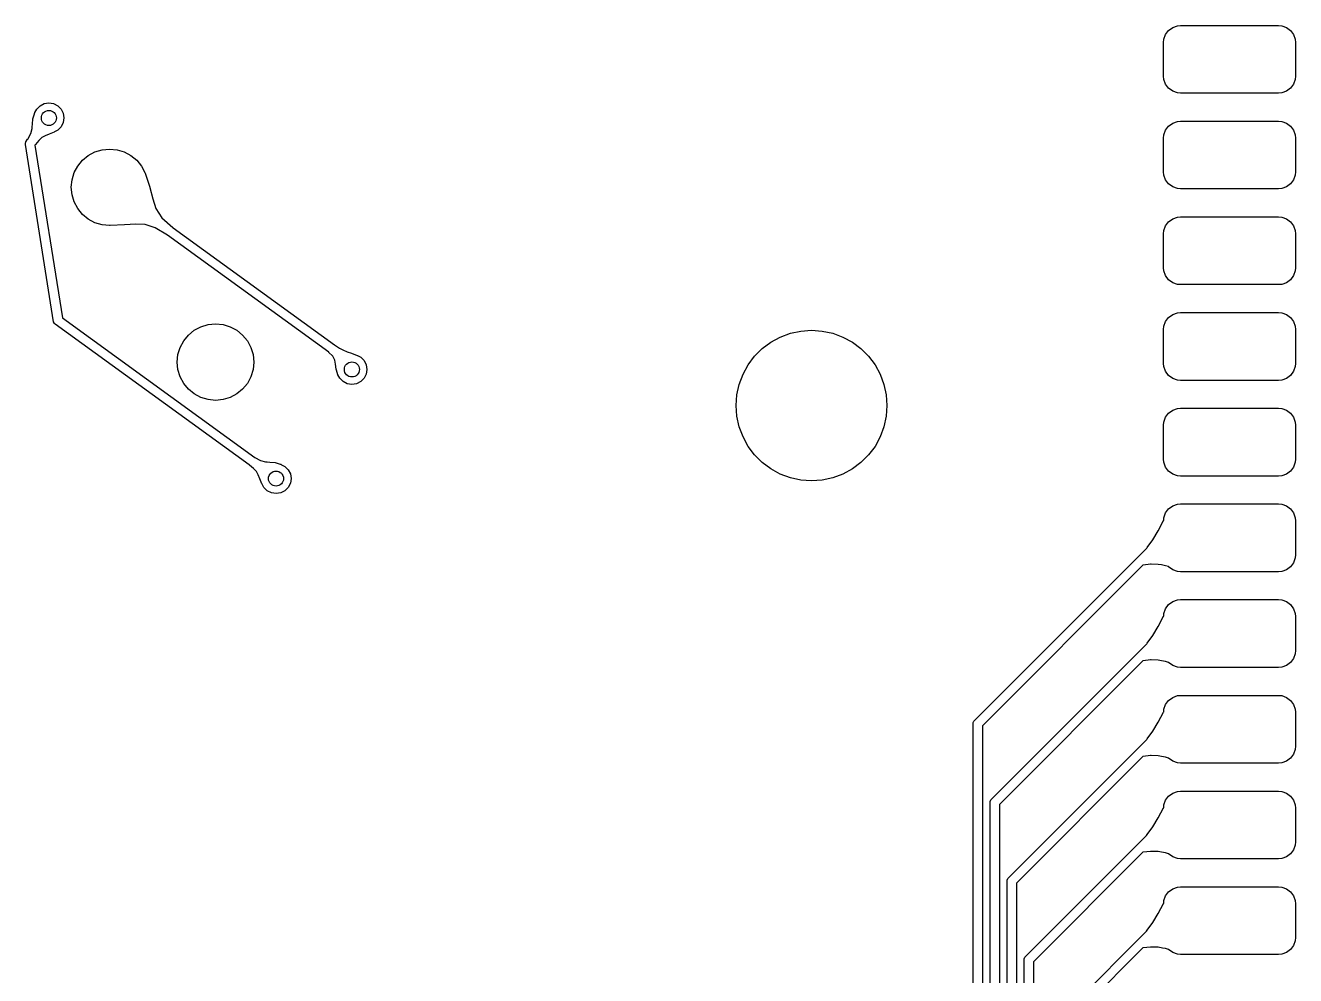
# Model space of a CAD drawing. Extents: x 95 to 380, y -206 to -92.
# Drawn here: x 195.97 to 229.67, y -158.77 to -133.56 of the extents above; entities that cross this region are included whole.
import ezdxf

# ---------------------------------------------------------------- set-up
doc = ezdxf.new("R2010")
doc.units = 0
doc.layers.add('BLACK', color=7, linetype='CONTINUOUS')

msp = doc.modelspace()

# ---------------------------------------------------------------- linework, layer by layer
at = {"layer": 'BLACK', "linetype": 'CONTINUOUS'}
for p, q in [((226.22214, -133.797221), (226.301794, -133.689294)), ((226.301794, -133.689294), (226.409721, -133.60964)), ((226.409721, -133.60964), (226.536332, -133.565337)), ((226.536332, -133.565337), (226.619992, -133.557492)), ((226.619992, -133.557492), (229.219992, -133.557492)), ((229.219992, -133.557492), (229.303652, -133.565337)), ((229.303652, -133.565337), (229.430263, -133.60964)), ((229.430263, -133.60964), (229.53819, -133.689294)), ((229.53819, -133.689294), (229.617844, -133.797221)), ((226.169992, -134.007492), (226.177837, -133.923832)), ((226.169992, -134.907492), (226.169992, -134.007492)), ((226.177837, -133.923832), (226.22214, -133.797221)), ((229.617844, -133.797221), (229.662147, -133.923832)), ((229.662147, -133.923832), (229.669992, -134.007492)), ((229.669992, -134.007492), (229.669992, -134.907492)), ((226.177837, -134.991152), (226.169992, -134.907492)), ((226.22214, -135.117763), (226.177837, -134.991152)), ((226.301794, -135.22569), (226.22214, -135.117763)), ((229.617844, -135.117763), (229.53819, -135.22569)), ((229.662147, -134.991152), (229.617844, -135.117763)), ((229.669992, -134.907492), (229.662147, -134.991152)), ((226.409721, -135.305344), (226.301794, -135.22569)), ((226.536332, -135.349647), (226.409721, -135.305344)), ((226.619992, -135.357492), (226.536332, -135.349647)), ((229.219992, -135.357492), (226.619992, -135.357492)), ((229.303652, -135.349647), (229.219992, -135.357492)), ((229.430263, -135.305344), (229.303652, -135.349647)), ((229.53819, -135.22569), (229.430263, -135.305344)), ((196.226781, -135.868792), (196.272215, -135.779625)), ((196.272215, -135.779625), (196.360708, -135.691132)), ((196.360708, -135.691132), (196.472215, -135.634316)), ((196.472215, -135.634316), (196.595822, -135.614739)), ((196.595822, -135.614739), (196.719429, -135.634316)), ((196.719429, -135.634316), (196.830936, -135.691132)), ((196.830936, -135.691132), (196.919429, -135.779625)), ((196.919429, -135.779625), (196.976245, -135.891132)), ((196.158266, -136.177254), (196.171791, -136.041325)), ((196.171791, -136.041325), (196.172238, -136.039092)), ((196.172238, -136.039092), (196.213342, -135.904114)), ((196.213342, -135.904114), (196.215399, -135.891132)), ((196.215399, -135.891132), (196.220114, -135.881876)), ((196.220114, -135.881876), (196.222523, -135.873969)), ((196.222523, -135.873969), (196.226781, -135.868792)), ((196.976245, -135.891132), (196.995822, -136.014739)), ((196.995822, -136.014739), (196.976245, -136.138346)), ((226.40973, -136.149634), (226.536341, -136.105331)), ((226.536341, -136.105331), (226.620001, -136.097486)), ((226.620001, -136.097486), (229.220001, -136.097486)), ((229.220001, -136.097486), (229.303661, -136.105331)), ((229.303661, -136.105331), (229.430272, -136.149634)), ((196.034077, -136.573385), (196.119964, -136.42459)), ((196.119964, -136.42459), (196.152019, -136.297598)), ((196.152019, -136.297594), (196.15202, -136.297589)), ((196.152019, -136.297598), (196.152019, -136.297594)), ((196.15202, -136.297589), (196.154475, -136.250201)), ((196.154475, -136.250201), (196.15823, -136.177736)), ((196.15823, -136.177736), (196.158266, -136.177254)), ((196.602216, -136.441742), (196.495104, -136.484727)), ((196.737811, -136.388632), (196.602216, -136.441742)), ((196.737998, -136.388557), (196.737811, -136.388632)), ((196.743872, -136.382707), (196.737998, -136.388557)), ((196.830936, -136.338346), (196.743872, -136.382707)), ((196.919429, -136.249853), (196.830936, -136.338346)), ((196.976245, -136.138346), (196.919429, -136.249853)), ((226.170001, -136.547486), (226.177846, -136.463826)), ((226.177846, -136.463826), (226.222149, -136.337215)), ((226.222149, -136.337215), (226.301803, -136.229288)), ((226.301803, -136.229288), (226.40973, -136.149634)), ((229.430272, -136.149634), (229.538199, -136.229288)), ((229.538199, -136.229288), (229.617853, -136.337215)), ((229.617853, -136.337215), (229.662156, -136.463826)), ((229.662156, -136.463826), (229.670001, -136.547486)), ((195.97315, -136.69496), (195.984536, -136.647535)), ((195.973151, -136.69497), (195.97315, -136.69496)), ((195.974593, -136.719421), (195.973151, -136.69497)), ((196.722594, -141.4268), (195.974593, -136.719421)), ((195.984536, -136.647535), (196.032689, -136.58087)), ((196.032689, -136.58087), (196.034077, -136.573385)), ((196.236651, -136.721466), (196.227621, -136.733968)), ((196.227621, -136.733968), (196.955726, -141.316138)), ((196.238039, -136.720699), (196.236651, -136.721466)), ((196.327555, -136.608318), (196.238039, -136.720699)), ((196.409558, -136.5335), (196.327555, -136.608318)), ((196.409559, -136.533499), (196.409558, -136.5335)), ((196.495093, -136.484733), (196.409559, -136.533499)), ((196.495104, -136.484727), (196.495093, -136.484733)), ((226.170001, -137.447486), (226.170001, -136.547486)), ((229.670001, -136.547486), (229.670001, -137.447486)), ((197.362002, -137.290016), (197.488355, -137.136055)), ((197.488355, -137.136055), (197.642316, -137.009702)), ((197.642316, -137.009702), (197.817969, -136.915813)), ((197.817969, -136.915813), (198.008563, -136.857997)), ((198.008563, -136.857997), (198.206775, -136.838475)), ((198.206775, -136.838475), (198.404987, -136.857997)), ((198.404987, -136.857997), (198.595581, -136.915813)), ((198.595581, -136.915813), (198.771234, -137.009702)), ((198.771234, -137.009702), (198.925195, -137.136055)), ((198.925195, -137.136055), (199.051548, -137.290016)), ((197.210297, -137.656263), (197.268113, -137.465669)), ((197.268113, -137.465669), (197.362002, -137.290016)), ((199.051548, -137.290016), (199.145437, -137.465669)), ((199.145437, -137.465669), (199.148647, -137.476252)), ((199.148647, -137.476252), (199.149177, -137.476783)), ((199.149177, -137.476783), (199.149445, -137.477495)), ((199.149445, -137.477495), (199.276861, -137.853442)), ((226.177846, -137.531146), (226.170001, -137.447486)), ((229.670001, -137.447486), (229.662156, -137.531146)), ((197.190775, -137.854475), (197.210297, -137.656263)), ((226.222149, -137.657757), (226.177846, -137.531146)), ((226.301803, -137.765684), (226.222149, -137.657757)), ((226.40973, -137.845338), (226.301803, -137.765684)), ((229.538199, -137.765684), (229.430272, -137.845338)), ((229.617853, -137.657757), (229.538199, -137.765684)), ((229.662156, -137.531146), (229.617853, -137.657757)), ((197.210297, -138.052687), (197.190775, -137.854475)), ((197.268113, -138.243281), (197.210297, -138.052687)), ((199.276861, -137.853442), (199.278081, -137.85704)), ((199.278081, -137.85704), (199.278377, -137.858064)), ((199.278377, -137.858064), (199.351614, -138.163095)), ((226.536341, -137.889641), (226.40973, -137.845338)), ((226.620001, -137.897486), (226.536341, -137.889641)), ((229.220001, -137.897486), (226.620001, -137.897486)), ((229.303661, -137.889641), (229.220001, -137.897486)), ((229.430272, -137.845338), (229.303661, -137.889641)), ((197.362002, -138.418934), (197.268113, -138.243281)), ((197.488355, -138.572895), (197.362002, -138.418934)), ((199.351614, -138.163095), (199.351616, -138.163104)), ((199.351616, -138.163104), (199.433625, -138.41886)), ((199.433625, -138.41886), (199.433628, -138.418867)), ((199.433628, -138.418867), (199.592399, -138.661409)), ((197.642316, -138.699248), (197.488355, -138.572895)), ((197.817969, -138.793137), (197.642316, -138.699248)), ((198.008563, -138.850953), (197.817969, -138.793137)), ((198.899214, -138.829297), (198.601552, -138.853275)), ((198.899228, -138.829296), (198.899214, -138.829297)), ((199.137773, -138.839125), (198.899228, -138.829296)), ((199.592399, -138.661409), (199.592402, -138.661413)), ((199.592402, -138.661413), (199.592403, -138.661414)), ((199.592403, -138.661414), (199.888016, -138.920262)), ((226.222144, -138.877218), (226.301798, -138.769291)), ((226.301798, -138.769291), (226.409725, -138.689637)), ((226.409725, -138.689637), (226.536336, -138.645334)), ((226.536336, -138.645334), (226.619996, -138.637489)), ((226.619996, -138.637489), (229.219996, -138.637489)), ((229.219996, -138.637489), (229.303656, -138.645334)), ((229.303656, -138.645334), (229.430267, -138.689637)), ((229.430267, -138.689637), (229.538194, -138.769291)), ((229.538194, -138.769291), (229.617848, -138.877218)), ((198.206775, -138.870475), (198.008563, -138.850953)), ((198.217526, -138.869416), (198.206775, -138.870475)), ((198.218974, -138.869943), (198.217526, -138.869416)), ((198.601122, -138.853302), (198.218974, -138.869943)), ((198.601552, -138.853275), (198.601122, -138.853302)), ((199.154074, -138.839797), (199.137773, -138.839125)), ((199.154075, -138.839797), (199.154074, -138.839797)), ((199.154079, -138.839798), (199.154075, -138.839797)), ((199.419496, -138.92611), (199.154079, -138.839798)), ((199.739873, -139.123855), (199.419496, -138.92611)), ((199.743207, -139.124524), (199.739873, -139.123855)), ((204.021237, -142.230722), (199.743207, -139.124524)), ((199.888016, -138.920262), (199.890646, -138.925585)), ((199.890646, -138.925585), (204.171467, -142.033811)), ((226.169996, -139.087489), (226.177841, -139.003829)), ((226.169996, -139.987489), (226.169996, -139.087489)), ((226.177841, -139.003829), (226.222144, -138.877218)), ((229.617848, -138.877218), (229.662151, -139.003829)), ((229.662151, -139.003829), (229.669996, -139.087489)), ((229.669996, -139.087489), (229.669996, -139.987489)), ((226.177841, -140.071149), (226.169996, -139.987489)), ((226.222144, -140.19776), (226.177841, -140.071149)), ((229.662151, -140.071149), (229.617848, -140.19776)), ((229.669996, -139.987489), (229.662151, -140.071149)), ((226.301798, -140.305687), (226.222144, -140.19776)), ((226.409725, -140.385341), (226.301798, -140.305687)), ((226.536336, -140.429644), (226.409725, -140.385341)), ((226.619996, -140.437489), (226.536336, -140.429644)), ((229.219996, -140.437489), (226.619996, -140.437489)), ((229.303656, -140.429644), (229.219996, -140.437489)), ((229.430267, -140.385341), (229.303656, -140.429644)), ((229.538194, -140.305687), (229.430267, -140.385341)), ((229.617848, -140.19776), (229.538194, -140.305687)), ((226.409734, -141.229636), (226.536345, -141.185333)), ((226.536345, -141.185333), (226.620005, -141.177488)), ((226.620005, -141.177488), (229.220005, -141.177488)), ((229.220005, -141.177488), (229.303665, -141.185333)), ((229.303665, -141.185333), (229.430276, -141.229636)), ((196.748077, -141.468385), (196.722594, -141.4268)), ((196.748082, -141.468388), (196.748077, -141.468385)), ((196.766395, -141.484662), (196.748082, -141.468388)), ((201.912837, -145.22114), (196.766395, -141.484662)), ((196.955726, -141.316138), (202.060035, -145.022027)), ((200.628705, -141.553676), (200.819299, -141.49586)), ((200.819299, -141.49586), (201.017511, -141.476338)), ((201.017511, -141.476338), (201.215723, -141.49586)), ((201.215723, -141.49586), (201.406317, -141.553676)), ((226.17785, -141.543828), (226.222153, -141.417217)), ((226.222153, -141.417217), (226.301807, -141.30929)), ((226.301807, -141.30929), (226.409734, -141.229636)), ((229.430276, -141.229636), (229.538203, -141.30929)), ((229.538203, -141.30929), (229.617857, -141.417217)), ((229.617857, -141.417217), (229.66216, -141.543828)), ((200.172738, -141.927879), (200.299091, -141.773918)), ((200.299091, -141.773918), (200.453052, -141.647565)), ((200.453052, -141.647565), (200.628705, -141.553676)), ((201.406317, -141.553676), (201.58197, -141.647565)), ((201.58197, -141.647565), (201.735931, -141.773918)), ((201.735931, -141.773918), (201.862284, -141.927879)), ((215.748715, -141.96498), (215.999167, -141.828223)), ((215.999167, -141.828223), (216.266532, -141.728501)), ((216.266532, -141.728501), (216.545367, -141.667844)), ((216.545367, -141.667844), (216.829997, -141.647487)), ((216.829997, -141.647487), (217.114627, -141.667844)), ((217.114627, -141.667844), (217.393462, -141.728501)), ((217.393462, -141.728501), (217.660827, -141.828223)), ((217.660827, -141.828223), (217.911279, -141.96498)), ((226.170005, -141.627488), (226.17785, -141.543828)), ((226.170005, -142.527488), (226.170005, -141.627488)), ((229.66216, -141.543828), (229.670005, -141.627488)), ((229.670005, -141.627488), (229.670005, -142.527488)), ((200.021033, -142.294126), (200.078849, -142.103532)), ((200.078849, -142.103532), (200.172738, -141.927879)), ((201.862284, -141.927879), (201.956173, -142.103532)), ((201.956173, -142.103532), (202.013989, -142.294126)), ((204.171467, -142.033811), (204.172909, -142.034131)), ((204.172909, -142.034131), (204.177103, -142.036957)), ((204.177103, -142.036957), (204.304984, -142.12313)), ((204.304984, -142.12313), (204.412193, -142.179579)), ((204.412193, -142.179579), (204.490119, -142.209377)), ((215.318498, -142.337766), (215.520276, -142.135988)), ((215.520276, -142.135988), (215.748715, -141.96498)), ((217.911279, -141.96498), (218.139718, -142.135988)), ((218.139718, -142.135988), (218.341496, -142.337766)), ((200.001511, -142.492338), (200.021033, -142.294126)), ((200.021033, -142.69055), (200.001511, -142.492338)), ((202.013989, -142.294126), (202.033511, -142.492338)), ((202.033511, -142.492338), (202.013989, -142.69055)), ((204.024147, -142.237134), (204.021237, -142.230722)), ((204.122517, -142.329131), (204.024147, -142.237134)), ((204.132853, -142.338797), (204.122517, -142.329131)), ((204.183196, -142.441087), (204.132853, -142.338797)), ((204.200319, -142.550101), (204.183196, -142.441087)), ((204.490119, -142.209377), (204.511145, -142.217418)), ((204.511145, -142.217418), (204.511149, -142.217419)), ((204.511149, -142.217419), (204.511156, -142.217422)), ((204.511156, -142.217422), (204.627676, -142.25685)), ((204.627676, -142.25685), (204.628055, -142.256987)), ((204.628055, -142.256987), (204.777095, -142.314022)), ((204.777095, -142.314022), (204.783319, -142.319915)), ((204.783319, -142.319915), (204.870337, -142.364254)), ((204.870337, -142.364254), (204.95883, -142.452747)), ((204.95883, -142.452747), (205.015646, -142.564254)), ((215.14749, -142.566205), (215.318498, -142.337766)), ((218.341496, -142.337766), (218.512504, -142.566205)), ((226.17785, -142.611148), (226.170005, -142.527488)), ((229.670005, -142.527488), (229.66216, -142.611148)), ((200.078849, -142.881144), (200.021033, -142.69055)), ((202.013989, -142.69055), (201.956173, -142.881144)), ((204.216792, -142.678052), (204.200319, -142.550101)), ((204.217188, -142.67991), (204.216792, -142.678052)), ((204.252581, -142.797461), (204.217188, -142.67991)), ((204.2548, -142.811468), (204.252581, -142.797461)), ((204.259686, -142.821057), (204.2548, -142.811468)), ((204.261949, -142.828573), (204.259686, -142.821057)), ((204.262333, -142.829654), (204.261949, -142.828573)), ((204.265882, -142.833218), (204.262333, -142.829654)), ((204.311616, -142.922975), (204.265882, -142.833218)), ((205.015646, -142.811468), (204.95883, -142.922975)), ((205.015646, -142.564254), (205.035223, -142.687861)), ((205.035223, -142.687861), (205.015646, -142.811468)), ((214.911011, -143.084022), (215.010733, -142.816657)), ((215.010733, -142.816657), (215.14749, -142.566205)), ((218.512504, -142.566205), (218.649261, -142.816657)), ((218.649261, -142.816657), (218.748983, -143.084022)), ((226.222153, -142.737759), (226.17785, -142.611148)), ((226.301807, -142.845686), (226.222153, -142.737759)), ((226.409734, -142.92534), (226.301807, -142.845686)), ((229.538203, -142.845686), (229.430276, -142.92534)), ((229.617857, -142.737759), (229.538203, -142.845686)), ((229.66216, -142.611148), (229.617857, -142.737759)), ((200.172738, -143.056797), (200.078849, -142.881144)), ((200.299091, -143.210758), (200.172738, -143.056797)), ((200.453052, -143.337111), (200.299091, -143.210758)), ((201.735931, -143.210758), (201.58197, -143.337111)), ((201.862284, -143.056797), (201.735931, -143.210758)), ((201.956173, -142.881144), (201.862284, -143.056797)), ((204.400109, -143.011468), (204.311616, -142.922975)), ((204.511616, -143.068284), (204.400109, -143.011468)), ((204.635223, -143.087861), (204.511616, -143.068284)), ((204.75883, -143.068284), (204.635223, -143.087861)), ((204.870337, -143.011468), (204.75883, -143.068284)), ((204.95883, -142.922975), (204.870337, -143.011468)), ((214.850354, -143.362857), (214.911011, -143.084022)), ((218.748983, -143.084022), (218.80964, -143.362857)), ((226.536345, -142.969643), (226.409734, -142.92534)), ((226.620005, -142.977488), (226.536345, -142.969643)), ((229.220005, -142.977488), (226.620005, -142.977488)), ((229.303665, -142.969643), (229.220005, -142.977488)), ((229.430276, -142.92534), (229.303665, -142.969643)), ((200.628705, -143.431), (200.453052, -143.337111)), ((200.819299, -143.488816), (200.628705, -143.431)), ((201.017511, -143.508338), (200.819299, -143.488816)), ((201.215723, -143.488816), (201.017511, -143.508338)), ((201.406317, -143.431), (201.215723, -143.488816)), ((201.58197, -143.337111), (201.406317, -143.431)), ((214.829997, -143.647487), (214.850354, -143.362857)), ((218.80964, -143.362857), (218.829997, -143.647487)), ((214.850354, -143.932117), (214.829997, -143.647487)), ((218.829997, -143.647487), (218.80964, -143.932117)), ((226.222156, -143.957209), (226.30181, -143.849282)), ((226.30181, -143.849282), (226.409737, -143.769628)), ((226.409737, -143.769628), (226.536348, -143.725325)), ((226.536348, -143.725325), (226.620008, -143.71748)), ((226.620008, -143.71748), (229.220008, -143.71748)), ((229.220008, -143.71748), (229.303668, -143.725325)), ((229.303668, -143.725325), (229.430279, -143.769628)), ((229.430279, -143.769628), (229.538206, -143.849282)), ((229.538206, -143.849282), (229.61786, -143.957209)), ((214.911011, -144.210952), (214.850354, -143.932117)), ((215.010733, -144.478317), (214.911011, -144.210952)), ((218.748983, -144.210952), (218.649261, -144.478317)), ((218.80964, -143.932117), (218.748983, -144.210952)), ((226.170008, -144.16748), (226.177853, -144.08382)), ((226.170008, -145.06748), (226.170008, -144.16748)), ((226.177853, -144.08382), (226.222156, -143.957209)), ((229.61786, -143.957209), (229.662163, -144.08382)), ((229.662163, -144.08382), (229.670008, -144.16748)), ((229.670008, -144.16748), (229.670008, -145.06748)), ((215.14749, -144.728769), (215.010733, -144.478317)), ((218.649261, -144.478317), (218.512504, -144.728769)), ((215.318498, -144.957208), (215.14749, -144.728769)), ((218.512504, -144.728769), (218.341496, -144.957208)), ((201.91584, -145.226567), (201.912837, -145.22114)), ((202.028215, -145.316081), (201.91584, -145.226567)), ((202.060035, -145.022027), (202.063154, -145.022605)), ((202.063154, -145.022605), (202.211947, -145.108493)), ((202.211947, -145.108493), (202.211948, -145.108493)), ((202.211948, -145.108493), (202.211949, -145.108494)), ((202.211949, -145.108494), (202.33894, -145.140551)), ((202.33894, -145.140551), (202.338944, -145.140551)), ((202.338944, -145.140551), (202.338949, -145.140552)), ((202.338949, -145.140552), (202.388915, -145.143141)), ((202.388915, -145.143141), (202.458813, -145.146764)), ((202.458813, -145.146764), (202.459303, -145.146801)), ((202.459303, -145.146801), (202.595203, -145.160324)), ((202.595203, -145.160324), (202.597444, -145.160772)), ((202.597444, -145.160772), (202.732423, -145.201876)), ((202.732423, -145.201876), (202.745406, -145.203933)), ((202.745406, -145.203933), (202.754661, -145.208648)), ((202.754661, -145.208648), (202.762566, -145.211056)), ((202.762566, -145.211056), (202.767742, -145.215314)), ((202.767742, -145.215314), (202.856913, -145.260749)), ((215.520276, -145.158986), (215.318498, -144.957208)), ((215.748715, -145.329994), (215.520276, -145.158986)), ((218.139718, -145.158986), (217.911279, -145.329994)), ((218.341496, -144.957208), (218.139718, -145.158986)), ((226.177853, -145.15114), (226.170008, -145.06748)), ((226.222156, -145.277751), (226.177853, -145.15114)), ((229.662163, -145.15114), (229.61786, -145.277751)), ((229.670008, -145.06748), (229.662163, -145.15114)), ((202.028216, -145.316082), (202.028215, -145.316081)), ((202.028217, -145.316083), (202.028216, -145.316082)), ((202.103038, -145.398089), (202.028217, -145.316083)), ((202.151808, -145.483635), (202.103038, -145.398089)), ((202.194791, -145.590741), (202.151808, -145.483635)), ((202.856913, -145.260749), (202.945406, -145.349242)), ((202.945406, -145.349242), (203.002222, -145.460749)), ((203.002222, -145.460749), (203.021799, -145.584356)), ((215.999167, -145.466751), (215.748715, -145.329994)), ((216.266532, -145.566473), (215.999167, -145.466751)), ((216.545367, -145.62713), (216.266532, -145.566473)), ((217.393462, -145.566473), (217.114627, -145.62713)), ((217.660827, -145.466751), (217.393462, -145.566473)), ((217.911279, -145.329994), (217.660827, -145.466751)), ((226.30181, -145.385678), (226.222156, -145.277751)), ((226.409737, -145.465332), (226.30181, -145.385678)), ((226.536348, -145.509635), (226.409737, -145.465332)), ((226.620008, -145.51748), (226.536348, -145.509635)), ((229.220008, -145.51748), (226.620008, -145.51748)), ((229.303668, -145.509635), (229.220008, -145.51748)), ((229.430279, -145.465332), (229.303668, -145.509635)), ((229.538206, -145.385678), (229.430279, -145.465332)), ((229.61786, -145.277751), (229.538206, -145.385678)), ((202.247927, -145.7264), (202.194791, -145.590741)), ((202.24798, -145.726532), (202.247927, -145.7264)), ((202.253831, -145.732408), (202.24798, -145.726532)), ((202.298192, -145.81947), (202.253831, -145.732408)), ((202.386685, -145.907963), (202.298192, -145.81947)), ((202.945406, -145.81947), (202.856913, -145.907963)), ((203.002222, -145.707963), (202.945406, -145.81947)), ((203.021799, -145.584356), (203.002222, -145.707963)), ((216.829997, -145.647487), (216.545367, -145.62713)), ((217.114627, -145.62713), (216.829997, -145.647487)), ((202.498192, -145.964779), (202.386685, -145.907963)), ((202.621799, -145.984356), (202.498192, -145.964779)), ((202.745406, -145.964779), (202.621799, -145.984356)), ((202.856913, -145.907963), (202.745406, -145.964779)), ((226.177846, -146.623821), (226.222149, -146.49721)), ((226.222149, -146.49721), (226.301803, -146.389283)), ((226.301803, -146.389283), (226.40973, -146.309629)), ((226.40973, -146.309629), (226.536341, -146.265326)), ((226.536341, -146.265326), (226.620001, -146.257481)), ((226.620001, -146.257481), (229.220001, -146.257481)), ((229.220001, -146.257481), (229.303661, -146.265326)), ((229.303661, -146.265326), (229.430272, -146.309629)), ((229.430272, -146.309629), (229.538199, -146.389283)), ((229.538199, -146.389283), (229.617853, -146.49721)), ((229.617853, -146.49721), (229.662156, -146.623821)), ((226.027556, -146.969338), (226.168801, -146.699968)), ((226.168801, -146.699968), (226.170867, -146.698245)), ((226.170867, -146.698245), (226.177846, -146.623821)), ((229.662156, -146.623821), (229.670001, -146.707481)), ((229.670001, -146.707481), (229.670001, -147.607481)), ((225.736387, -147.412302), (225.881971, -147.209541)), ((225.881971, -147.209541), (226.027556, -146.969338)), ((221.156288, -151.997825), (225.719584, -147.431382)), ((225.719584, -147.431382), (225.736387, -147.412302)), ((225.621467, -147.879854), (221.362608, -152.14165)), ((225.627698, -147.881541), (225.621467, -147.879854)), ((225.821592, -147.856521), (225.627698, -147.881541)), ((225.821595, -147.856521), (225.821592, -147.856521)), ((225.821596, -147.856521), (225.821595, -147.856521)), ((225.839741, -147.856943), (225.821596, -147.856521)), ((226.021194, -147.861163), (225.839741, -147.856943)), ((226.112791, -147.877243), (226.021193, -147.861163)), ((226.021193, -147.861163), (226.021194, -147.861163)), ((226.220798, -147.896205), (226.112791, -147.877243)), ((226.220801, -147.896206), (226.220798, -147.896205)), ((226.298963, -147.921831), (226.220801, -147.896206)), ((226.301803, -147.925679), (226.298963, -147.921831)), ((226.40973, -148.005333), (226.301803, -147.925679)), ((229.538199, -147.925679), (229.430272, -148.005333)), ((229.617853, -147.817752), (229.538199, -147.925679)), ((229.662156, -147.691141), (229.617853, -147.817752)), ((229.670001, -147.607481), (229.662156, -147.691141)), ((226.536341, -148.049636), (226.40973, -148.005333)), ((226.620001, -148.057481), (226.536341, -148.049636)), ((229.220001, -148.057481), (226.620001, -148.057481)), ((229.303661, -148.049636), (229.220001, -148.057481)), ((229.430272, -148.005333), (229.303661, -148.049636)), ((226.22215, -149.037222), (226.301804, -148.929295)), ((226.301804, -148.929295), (226.409731, -148.849641)), ((226.409731, -148.849641), (226.536342, -148.805338)), ((226.536342, -148.805338), (226.620002, -148.797493)), ((226.620002, -148.797493), (229.220002, -148.797493)), ((229.220002, -148.797493), (229.303662, -148.805338)), ((229.303662, -148.805338), (229.430273, -148.849641)), ((229.430273, -148.849641), (229.5382, -148.929295)), ((229.5382, -148.929295), (229.617854, -149.037222)), ((226.027557, -149.509341), (226.168803, -149.239972)), ((226.168803, -149.239972), (226.170868, -149.238249)), ((226.170868, -149.238249), (226.177847, -149.163833)), ((226.177847, -149.163833), (226.22215, -149.037222)), ((229.617854, -149.037222), (229.662157, -149.163833)), ((229.662157, -149.163833), (229.670002, -149.247493)), ((229.670002, -149.247493), (229.670002, -150.147493)), ((225.881972, -149.749543), (226.027557, -149.509341)), ((225.736388, -149.952304), (225.881972, -149.749543)), ((221.587383, -154.106732), (225.719414, -149.971578)), ((225.719414, -149.971578), (225.736388, -149.952304)), ((229.662157, -150.231153), (229.617854, -150.357764)), ((229.670002, -150.147493), (229.662157, -150.231153)), ((225.621503, -150.419864), (221.812596, -154.231649)), ((225.627698, -150.421541), (225.621503, -150.419864)), ((225.821592, -150.396524), (225.627698, -150.421541)), ((225.821595, -150.396524), (225.821592, -150.396524)), ((225.821596, -150.396524), (225.821595, -150.396524)), ((225.840172, -150.396956), (225.821596, -150.396524)), ((226.021193, -150.401168), (225.840172, -150.396956)), ((226.112783, -150.417248), (226.021193, -150.401168)), ((226.220799, -150.436212), (226.112783, -150.417248)), ((226.220802, -150.436213), (226.220799, -150.436212)), ((226.29896, -150.461838), (226.220802, -150.436213)), ((226.301804, -150.465691), (226.29896, -150.461838)), ((226.409731, -150.545345), (226.301804, -150.465691)), ((226.536342, -150.589648), (226.409731, -150.545345)), ((226.620002, -150.597493), (226.536342, -150.589648)), ((229.220002, -150.597493), (226.620002, -150.597493)), ((229.303662, -150.589648), (229.220002, -150.597493)), ((229.430273, -150.545345), (229.303662, -150.589648)), ((229.5382, -150.465691), (229.430273, -150.545345)), ((229.617854, -150.357764), (229.5382, -150.465691)), ((226.177847, -151.703831), (226.22215, -151.57722)), ((226.22215, -151.57722), (226.301804, -151.469293)), ((226.301804, -151.469293), (226.409731, -151.389639)), ((226.409731, -151.389639), (226.536342, -151.345336)), ((226.536342, -151.345336), (226.620002, -151.337491)), ((226.620002, -151.337491), (229.220002, -151.337491)), ((229.220002, -151.337491), (229.303662, -151.345336)), ((229.303662, -151.345336), (229.430273, -151.389639)), ((229.430273, -151.389639), (229.5382, -151.469293)), ((229.5382, -151.469293), (229.617854, -151.57722)), ((229.617854, -151.57722), (229.662157, -151.703831)), ((226.027556, -152.049354), (226.168801, -151.779984)), ((226.168801, -151.779984), (226.170867, -151.77826)), ((226.170867, -151.77826), (226.177847, -151.703831)), ((229.662157, -151.703831), (229.670002, -151.787491)), ((229.670002, -151.787491), (229.670002, -152.687491)), ((221.115006, -152.087505), (221.117402, -152.063179)), ((221.117409, -194.373637), (221.115006, -152.087505)), ((221.117402, -152.06312), (221.11912, -152.05897)), ((221.117402, -152.063179), (221.117402, -152.06312)), ((221.11912, -152.05897), (221.119439, -152.054492)), ((221.119439, -152.054492), (221.1284, -152.036568)), ((221.1284, -152.036568), (221.136067, -152.018061)), ((221.136067, -152.018061), (221.139243, -152.014882)), ((221.139243, -152.014882), (221.141251, -152.010867)), ((221.141251, -152.010867), (221.156288, -151.997825)), ((221.362608, -152.14165), (221.365004, -194.300842)), ((225.736387, -152.49232), (225.881971, -152.289558)), ((225.881971, -152.289558), (226.027556, -152.049354)), ((222.037261, -156.196872), (225.719172, -152.511867)), ((225.719172, -152.511867), (225.736387, -152.49232)), ((225.621547, -152.959893), (222.262606, -156.321654)), ((225.627698, -152.961559), (225.621547, -152.959893)), ((225.821592, -152.936538), (225.627698, -152.961559)), ((225.821595, -152.936538), (225.821592, -152.936538)), ((225.821596, -152.936538), (225.821595, -152.936538)), ((225.839734, -152.936959), (225.821596, -152.936538)), ((226.021194, -152.941178), (225.839734, -152.936959)), ((226.112802, -152.957259), (226.021193, -152.941178)), ((226.021193, -152.941178), (226.021194, -152.941178)), ((226.220799, -152.976218), (226.112802, -152.957259)), ((226.220802, -152.976219), (226.220799, -152.976218)), ((226.298966, -153.001844), (226.220802, -152.976219)), ((229.617854, -152.897762), (229.5382, -153.005689)), ((229.662157, -152.771151), (229.617854, -152.897762)), ((229.670002, -152.687491), (229.662157, -152.771151)), ((226.301804, -153.005689), (226.298966, -153.001844)), ((226.409731, -153.085343), (226.301804, -153.005689)), ((226.536342, -153.129646), (226.409731, -153.085343)), ((226.620002, -153.137491), (226.536342, -153.129646)), ((229.220002, -153.137491), (226.620002, -153.137491)), ((229.303662, -153.129646), (229.220002, -153.137491)), ((229.430273, -153.085343), (229.303662, -153.129646)), ((229.5382, -153.005689), (229.430273, -153.085343)), ((226.301807, -154.009284), (226.409734, -153.92963)), ((226.409734, -153.92963), (226.536345, -153.885327)), ((226.536345, -153.885327), (226.620005, -153.877482)), ((226.620005, -153.877482), (229.220005, -153.877482)), ((229.220005, -153.877482), (229.303665, -153.885327)), ((229.303665, -153.885327), (229.430276, -153.92963)), ((229.430276, -153.92963), (229.538203, -154.009284)), ((221.564994, -154.177502), (221.567396, -154.153116)), ((221.567402, -194.187246), (221.564994, -154.177502)), ((221.567396, -154.153116), (221.58606, -154.108056)), ((221.58606, -154.108056), (221.587383, -154.106732)), ((221.812596, -154.231649), (221.814997, -194.11445)), ((226.027559, -154.589341), (226.168804, -154.319971)), ((226.168804, -154.319971), (226.17087, -154.318247)), ((226.17087, -154.318247), (226.17785, -154.243822)), ((226.17785, -154.243822), (226.222153, -154.117211)), ((226.222153, -154.117211), (226.301807, -154.009284)), ((229.538203, -154.009284), (229.617857, -154.117211)), ((229.617857, -154.117211), (229.66216, -154.243822)), ((229.66216, -154.243822), (229.670005, -154.327482)), ((229.670005, -154.327482), (229.670005, -155.227482)), ((225.881975, -154.829545), (226.027559, -154.589341)), ((225.73639, -155.032307), (225.881975, -154.829545)), ((222.48607, -158.288065), (225.718886, -155.052183)), ((225.718886, -155.052183), (225.73639, -155.032307)), ((229.66216, -155.311142), (229.617857, -155.437753)), ((229.670005, -155.227482), (229.66216, -155.311142)), ((225.621605, -155.499895), (222.712607, -158.411652)), ((225.627702, -155.501546), (225.621605, -155.499895)), ((225.821596, -155.476526), (225.627702, -155.501546)), ((225.821599, -155.476526), (225.821596, -155.476526)), ((225.8216, -155.476526), (225.821599, -155.476526)), ((225.839742, -155.476947), (225.8216, -155.476526)), ((226.021198, -155.481167), (225.839742, -155.476947)), ((226.1128, -155.497248), (226.021197, -155.481167)), ((226.021197, -155.481167), (226.021198, -155.481167)), ((226.220802, -155.516208), (226.1128, -155.497248)), ((226.220805, -155.516209), (226.220802, -155.516208)), ((226.298968, -155.541834), (226.220805, -155.516209)), ((226.301807, -155.54568), (226.298968, -155.541834)), ((226.409734, -155.625334), (226.301807, -155.54568)), ((226.536345, -155.669637), (226.409734, -155.625334)), ((226.620005, -155.677482), (226.536345, -155.669637)), ((229.220005, -155.677482), (226.620005, -155.677482)), ((229.303665, -155.669637), (229.220005, -155.677482)), ((229.430276, -155.625334), (229.303665, -155.669637)), ((229.538203, -155.54568), (229.430276, -155.625334)), ((229.617857, -155.437753), (229.538203, -155.54568)), ((222.015004, -156.26751), (222.017406, -156.243124)), ((222.017393, -194.00085), (222.015004, -156.26751)), ((222.017406, -156.243124), (222.03607, -156.198064)), ((222.03607, -156.198064), (222.037261, -156.196872)), ((222.262606, -156.321654), (222.264987, -193.928053)), ((226.177846, -156.783828), (226.222149, -156.657217)), ((226.222149, -156.657217), (226.301803, -156.54929)), ((226.301803, -156.54929), (226.40973, -156.469636)), ((226.40973, -156.469636), (226.536341, -156.425333)), ((226.536341, -156.425333), (226.620001, -156.417488)), ((226.620001, -156.417488), (229.220001, -156.417488)), ((229.220001, -156.417488), (229.303661, -156.425333)), ((229.303661, -156.425333), (229.430272, -156.469636)), ((229.430272, -156.469636), (229.538199, -156.54929)), ((229.538199, -156.54929), (229.617853, -156.657217)), ((229.617853, -156.657217), (229.662156, -156.783828)), ((226.027554, -157.129353), (226.168799, -156.859982)), ((226.168799, -156.859982), (226.170866, -156.858257)), ((226.170866, -156.858257), (226.177846, -156.783828)), ((229.662156, -156.783828), (229.670001, -156.867488)), ((229.670001, -156.867488), (229.670001, -157.767488)), ((225.88197, -157.369558), (226.027554, -157.129353)), ((222.936075, -160.378067), (225.718518, -157.592609)), ((225.718518, -157.592609), (225.736386, -157.57232)), ((225.736386, -157.57232), (225.88197, -157.369558)), ((225.821592, -158.016537), (225.627698, -158.041559)), ((225.821595, -158.016537), (225.821592, -158.016537)), ((225.821596, -158.016537), (225.821595, -158.016537)), ((225.839734, -158.016958), (225.821596, -158.016537)), ((226.021194, -158.021177), (225.839734, -158.016958)), ((226.141494, -158.042295), (226.021193, -158.021177)), ((226.021193, -158.021177), (226.021194, -158.021177)), ((229.617853, -157.977759), (229.538199, -158.085686)), ((229.662156, -157.851148), (229.617853, -157.977759)), ((229.670001, -157.767488), (229.662156, -157.851148)), ((222.465004, -158.357511), (222.467406, -158.333125)), ((222.467404, -193.814447), (222.465004, -158.357511)), ((222.467406, -158.333125), (222.48607, -158.288065)), ((225.62167, -158.039927), (223.162612, -160.501649)), ((225.627698, -158.041559), (225.62167, -158.039927)), ((226.220798, -158.056216), (226.141494, -158.042295)), ((226.220801, -158.056217), (226.220798, -158.056216)), ((226.298966, -158.081842), (226.220801, -158.056217)), ((226.301803, -158.085686), (226.298966, -158.081842)), ((226.40973, -158.16534), (226.301803, -158.085686)), ((226.536341, -158.209643), (226.40973, -158.16534)), ((226.620001, -158.217488), (226.536341, -158.209643)), ((229.220001, -158.217488), (226.620001, -158.217488)), ((229.303661, -158.209643), (229.220001, -158.217488)), ((229.430272, -158.16534), (229.303661, -158.209643)), ((229.538199, -158.085686), (229.430272, -158.16534)), ((222.712607, -158.411652), (222.714998, -193.741649))]:
    msp.add_line(p, q, dxfattribs=at)
at = {"layer": 'BLACK'}
for centre in [(196.595822, -136.014739), (204.635223, -142.687861), (202.621799, -145.584356)]:
    msp.add_circle(centre, 0.2, dxfattribs=at)

doc.saveas('drawing.dxf')
